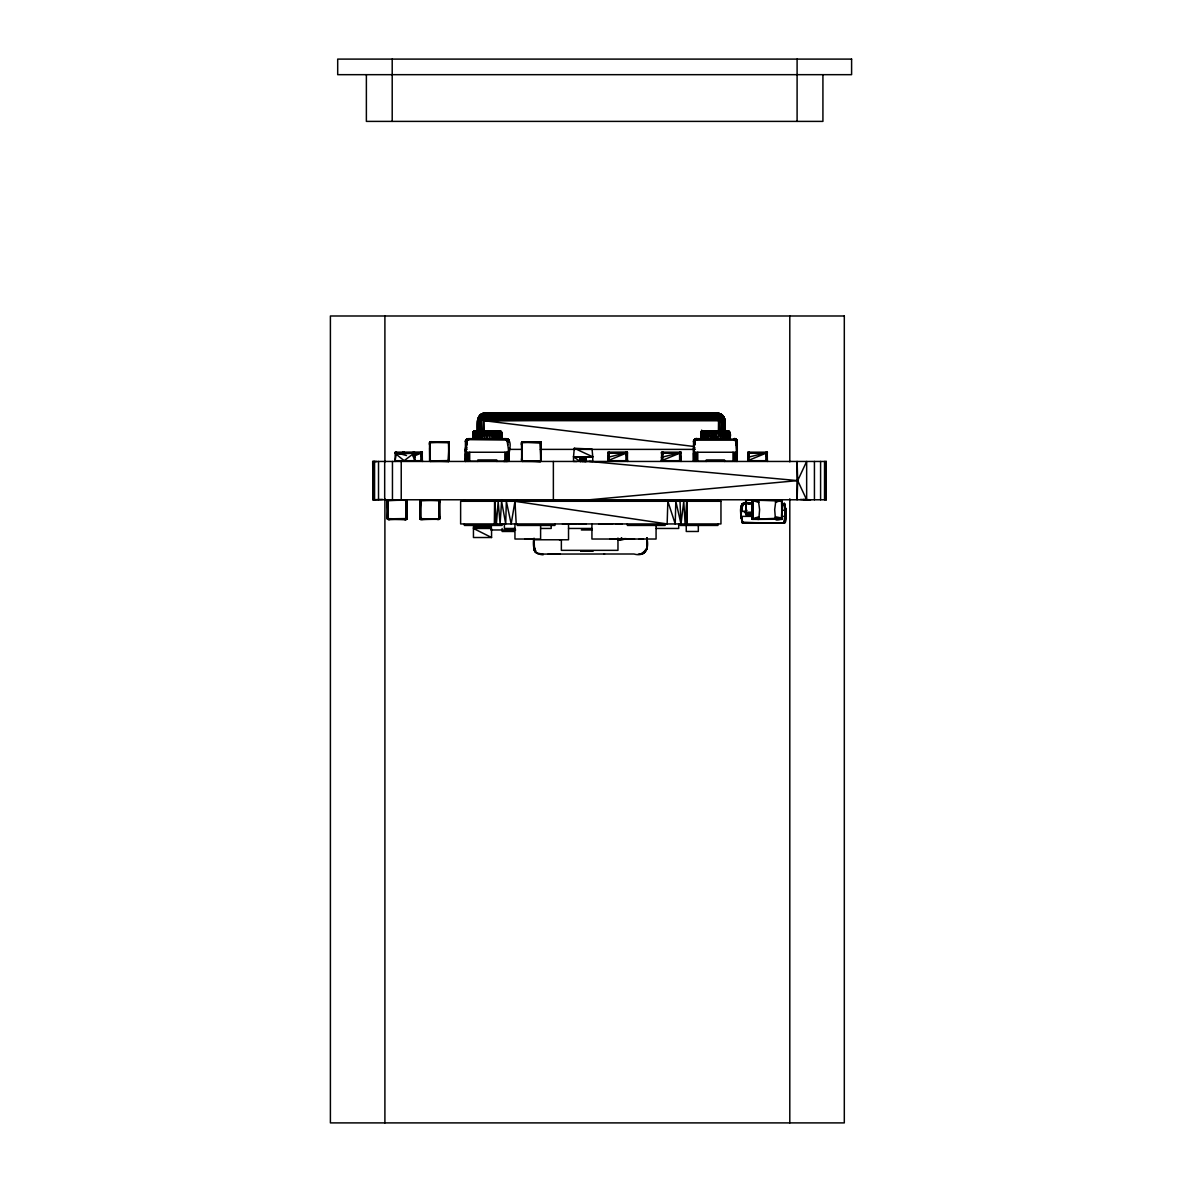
<?xml version="1.0" encoding="UTF-8"?>
<svg xmlns="http://www.w3.org/2000/svg" width="1182" height="1182" viewBox="0 0 1182 1182"><rect width="100%" height="100%" fill="white"/><g stroke="black" fill="none" stroke-linecap="round" stroke-linejoin="round"><path stroke-width="1.5" d="M387.415 518.632C391.981 520.819 386.263 518.277 388.021 519.386L406.726 519.253L406.401 499.794L407.022 518.632L406.431 519.386L387.637 519.179L387.726 499.927L406.416 499.794L407.036 502.424L406.283 499.779L388.006 499.794L387.415 502.424L388.272 500.104M406.726 500.843L406.726 518.351C402.84 520.789 407.066 519.962 407.036 516.77L406.416 519.386L387.489 518.972L406.726 519.253L406.992 500.414L406.785 519.179L388.051 519.297C386.869 515.116 386.854 519.459 390.045 519.4L387.844 519.179L387.711 499.927L406.992 500.355L407.036 502.424L406.741 499.942L387.652 500.001L388.169 519.4M406.726 518.351L406.416 519.386L406.741 499.942L405.973 500.089L406.8 500.149L405.973 500.089M420.304 516.77L420.378 519.297L439.335 519.238L420.157 519.12L420.748 499.779M420.585 499.883L420.216 519.179L439.29 519.179L438.995 499.809L439.615 500.577L420.142 500.089L420.452 519.297L420.6 499.809L439.305 499.927L439.571 518.795C436.04 519.977 439.231 519.962 439.615 516.77L439.32 519.253L420.112 519.031L420.423 500.001L439.379 500.001L438.862 519.4M430.337 461.453L429.879 441.979L448.658 441.846L449.204 444.462L448.983 442.053L449.204 444.462L448.569 442.216L446.56 442.127L448.909 441.994L449.204 444.462M420.629 500.149L439.571 500.326L420.142 500.089L419.994 518.617L422.624 519.105L420.6 519.386L419.994 500.577L439.29 500.001L439.379 519.179L438.995 499.809L439.615 500.577M430.337 441.832L429.583 444.462L430.174 441.846L448.805 441.935L449.19 460.847L448.584 461.438L448.82 441.935L448.894 461.305L430.218 461.438L429.583 458.808M429.583 444.462C428.253 440.709 434.666 441.507 429.598 442.437L429.687 461.069L448.628 461.423L448.968 442.053L448.451 461.453M508.083 451.568L507.876 455.321M522.341 461.453L521.883 441.979L540.662 441.846L541.193 444.462L540.44 441.832L521.587 442.437L522.178 441.846L521.572 444.462L522.341 441.832M521.572 458.808L522.178 461.29L522.178 441.846L540.75 441.935L521.823 442.053L524.217 441.832L521.69 442.201L521.809 460.817L540.898 461.305L540.44 441.832L541.193 444.462C540.942 441.329 537.337 441.049 541.193 442.6L540.898 461.305L522.193 461.379L521.572 458.808L521.794 461.231L540.632 461.423L540.44 441.832M540.898 460.389L540.765 461.231L540.824 442.437L538.564 441.832L540.602 441.846L540.809 461.349L540.868 442.053L521.956 441.935L521.572 444.462L521.735 442.112L541.193 442.482L540.898 461.305L540.809 441.935L540.898 461.305L541.193 458.808L540.824 461.349L521.971 461.172L521.971 441.935L521.868 461.29L521.883 442.127L541.09 442.201L540.972 461.231L541.193 458.808M540.868 442.053L540.765 461.231L540.987 442.053L521.764 442.201L541.164 442.437L540.972 460.847L521.617 460.817L540.425 460.847M644.087 553.132L646.746 548.995L646.776 537.928C649.627 548.611 645.003 557.239 633.921 554.003L604.061 554.003M735.248 438.832L734.362 440.177L734.303 438.655C735.928 437.251 735.795 443.974 736.534 452.248L694.248 452.248L694.203 461.305C695.223 454.996 692.253 442.792 696.523 438.655L735.943 439.172L737.273 441.684L737.213 461.305L733.756 461.305L733.756 453.755L737.273 453.755L737.273 447.801M781.479 519.4C784.301 518.012 775.156 521.676 775.85 518.351L752.579 519.297L758.829 519.4L759.598 509.59L758.327 499.794L752.801 499.779L752.092 500.385L758.445 500.089L752.136 500.208L752.461 519.312L758.829 519.105L752.092 518.854L752.018 499.779L752.121 514.791L746.108 514.746L746.211 499.779L752.136 499.912L752.151 519.016L759.598 519.105M752.092 499.912C744.276 500.813 744.069 500.4 751.988 499.897C755.032 505.571 742.71 504.847 746.241 499.897C743.552 504.877 755.328 505.305 752.018 499.779M775.85 518.351C780.342 520.523 787.906 518.115 775.953 519.001L752.166 519.031L752.269 500.208L781.479 499.779L776.086 499.942L781.908 500.001L782.129 504.093L781.819 499.883L776.086 499.942L781.996 500.001L775.466 502.424L775.968 499.794L774.683 509.59L775.466 519.4L782.203 518.839L775.466 519.4L781.538 519.297L781.996 500.001L781.627 519.386L781.996 500.001L752.284 500.001M774.771 519.105L781.996 519.031L781.642 500.001L782.129 518.795L781.996 500.001L781.908 519.179L758.312 519.386L752.092 518.854L752.373 500.001L752.373 519.179L758.445 518.351M466.314 454.553L465.383 461.453L465.457 441.255L466.092 439.793L468.441 440.162L468.441 438.655L506.177 438.655C514.628 441.211 506.561 455.321 509.132 461.305L505.674 461.305L505.674 453.755L509.191 453.755L509.191 447.801M481.281 431.652L481.739 416.921L485.004 413.153L717.415 413.153C729.959 414.793 722.527 430.455 726.369 438.655L725.807 431.12L703.807 431.415L702.433 432.331L701.916 438.655L701.281 431.873L728.555 431.135L729.678 432.317L729.722 438.655C733.771 427.101 719.838 431.12 713.618 431.873L707.087 431.135M494.741 523.936L494.8 501.286L496.425 523.936L498.169 501.286L500.104 523.936L501.582 501.286L505.704 523.936L506.354 501.286L511.171 523.936L514.968 501.286L667.15 523.936L667.845 501.286L675.232 523.936L675.808 501.286L680.995 523.936L683.772 501.286L685.102 523.936L686.712 501.286L686.934 523.936L687.052 501.286L687.052 523.936M533.909 548.625C535.357 525.458 530.452 549.453 536.539 553.058C552.289 555.363 536.052 556.101 534.205 550.132M406.401 499.794L406.445 519.179L387.519 519.031L388.021 499.809L387.563 519.105L406.785 519.179L406.372 500.001M406.431 499.942L406.8 519.031L387.637 519.179L406.416 519.386L388.021 519.386L387.652 500.149L406.874 500.089L387.445 500.326L387.637 518.795L406.431 519.312L406.741 499.942L406.918 519.031L406.431 499.942L387.415 500.577L387.519 519.031L406.8 519.031L404.392 519.4M448.658 441.846L429.687 442.201L429.687 461.069L448.51 461.349L449.204 458.808L448.805 461.349L448.909 442.053L448.894 461.305L448.599 441.846L429.687 442.201L448.909 441.979L448.746 461.349L449.19 460.655L430.13 460.817L430.189 441.846L449.086 442.201L448.451 441.832M478.533 431.652C478.71 425.609 475.282 413.316 485.004 413.153L721.153 414.173L724.566 418.635L724.876 431.489L727.58 431.135L729.678 432.317L729.516 438.655C735.145 427.071 710.456 428.076 717.888 438.655L718.937 432.331L717.962 431.135L708.801 431.415L708.225 438.655C702.566 428.741 714.401 428.593 710.485 438.655L711.933 431.415L713.027 431.135L718.937 432.331L729.678 432.331L729.516 438.655L729.501 431.873L728.555 431.135M479.729 431.652L479.715 415.399L485.004 413.153C475.829 414.025 476.878 424.855 477.513 431.415L477.794 418.827L479.715 415.399L721.109 414.143L723.886 416.98L724.832 420.762L724.817 431.415L720.34 431.135L722.557 438.655L723.783 432.331L722.527 431.135M507.048 438.803C506.28 442.822 507.373 435.803 506.177 440.162C504.241 438.359 510.654 438.507 507.654 441.388L507.684 444.949M717.149 431.415L720.68 432.331L720.296 438.655L718.937 432.331L717.149 432.346L715.391 438.655L715.509 431.135L727.58 431.135L727.817 438.655L726.428 432.346C722.379 428.165 727.92 416.877 718.626 414.173L717.415 413.153L484.398 413.405M746.211 514.096L752.121 514.791L746.093 514.214L746.241 499.897L746.093 513.461L752.136 513.52L752.136 512.131L752.003 514.864L746.093 514.658L746.211 499.779L746.093 511.954L746.226 501.567M387.859 519.297L387.859 499.883L406.8 500.149L406.682 519.031L388.006 519.386L387.415 516.77M436.985 519.4L439.083 519.386L439.305 499.927L439.29 519.179L420.615 519.386L419.994 516.77L420.6 519.386L439.32 519.253L439.379 500.001L439.615 502.424L439.098 500.311L420.615 500.533M429.657 447.904L429.775 461.098L429.879 442.127L448.805 441.935L448.569 461.349M646.909 538.046L646.746 548.581L643.629 552.304L646.835 548.655L646.923 537.899M695.356 438.906L696.316 440.162L696.508 438.655L696.449 440.177C698.001 438.788 691.839 438.448 695.031 441.462L695.016 444.949L693.657 440.768L695.888 438.729L696.523 440.162L695.548 438.832L694.484 439.453L693.775 440.428L695.046 441.388L695.356 438.906L696.42 438.655L696.523 440.162L694.942 439.113C696.538 442.895 695.814 435.05 696.479 440.177L694.366 439.586L693.553 441.137L693.568 461.305L697.025 461.305L697.025 453.755L693.509 453.755L693.509 447.801L695.016 447.801M387.74 500.001L387.74 519.179L406.505 518.883M387.844 519.179L406.638 518.795L406.8 500.385M439.216 519.297L439.379 500.149L438.98 519.297L420.423 519.179L420.171 500.06L420.304 502.424M420.644 519.179L439.261 519.031L439.261 500.149L439.128 509.516M448.894 460.389L448.968 442.201L429.82 442.053L448.761 442.053L448.894 461.305L449.204 458.808M466.934 444.949C466.21 440.147 469.077 436.335 468.441 440.162C468.515 435.922 462.886 442.807 466.949 441.433C463.787 440.339 469.461 437.266 465.782 440.251M494.445 431.135L495.701 432.331L494.475 438.655L492.244 431.135L499.498 431.135L500.784 438.655C502.764 437.37 499.617 428.623 501.582 432.317L501.419 438.655L501.596 432.331L500.075 431.135L501.419 438.655L501.582 432.317L500.459 431.135L474.145 431.135L473.022 432.317L472.963 438.655L473.199 431.873L476.893 431.12L501.596 432.331L501.641 438.655M521.853 455.321L521.868 461.29M540.824 460.847L540.617 442.053L521.912 442.053L522.134 460.817M752.343 511.437L752.284 519.179L781.612 518.854L775.894 518.543M781.893 513.269L781.878 500.149L782.011 518.795L776.013 518.972L781.597 519.297M388.051 519.297L388.184 500.385M473.435 435.493L473.184 438.655L473.243 432.331L474.145 431.135M509.191 453.755L509.132 461.305C509.752 458.025 506.664 433.247 506.265 440.177L506.192 438.655M701.916 438.655C702.832 427.101 701.029 430.455 701.059 438.655C702.256 422.757 701.295 432.775 701.281 438.655L701.517 435.493M752.062 500.385L758.327 499.794L752.668 499.794L752.742 519.297M781.982 504.093L781.849 500.414M420.112 500.385L419.994 502.424L419.994 500.429M501.035 431.415L473.583 431.415L474.529 431.135L473.022 432.317L473.184 438.655C469.564 424.22 488.196 433.572 495.701 432.331L496.529 438.655L496.75 431.415L500.828 431.415L501.419 431.873L473.199 431.873L474.529 431.135L473.834 438.655L475.105 431.135L490.855 432.331L492.214 438.655L492.584 432.331M494.8 501.286L494.549 523.936L494.549 501.286M701.34 432.331L701.281 438.655L701.103 432.317L702.507 431.135L701.103 432.331L717.149 432.346L715.273 431.135L709.894 431.135M746.226 514.333L746.211 499.779M382.451 499.395L373.128 499.779L372.685 461.453L826.174 461.453L826.174 499.779L372.906 499.779L372.906 461.453M540.765 446.087L540.898 442.881M646.761 546.823L646.761 540.351M760.72 523.005L762.508 523.005L761.725 523.153M734.776 438.699L734.332 440.177L734.258 438.655L734.79 439.719L735.056 438.773L734.362 440.177L734.362 438.655L735.721 439.039L734.391 439.409C733.815 438.95 735.352 439.231 737.228 441.152C732.131 440.945 739.444 438.241 735.751 441.433L735.765 444.949M746.226 501.907L746.093 503.074L752.018 503.177L746.226 503.177L746.226 499.956M713.027 431.135L712.909 438.655L711.815 432.331L710.367 431.415M473.805 431.415L475.725 431.135L474.883 438.655L474.351 432.331C474.026 430.115 480.217 431.164 482.108 431.873L485.625 431.415L484.812 438.655L483.852 431.415L489.053 432.346L489.791 438.655L490.766 431.415L487.309 431.873L487.309 438.655L489.067 431.415L494.179 432.331L494.475 438.655M483.423 431.415L483.837 414.128L483.172 413.405L479.789 415.325L483.128 413.405L719.291 413.405L722.63 415.325L724.832 420.762L724.507 431.489M500.518 435.493L500.784 438.655L500.917 432.331L499.498 431.135M758.179 519.253L752.062 518.647L752.683 519.297L752.284 500.385L758.829 502.424L758.238 499.912L752.52 499.942M500.784 438.655L501.198 431.873L500.178 431.135M781.804 519.179C763.188 518.263 795.9 520.671 775.466 516.77L775.968 519.386L781.804 519.179L781.612 500.577L752.698 500.06M752.254 523.005L753.717 523.153M758.563 523.005L757.307 523.153L758.667 523.005M770.117 523.153L771.092 523.005L768.27 523.005M429.908 442.689L432.213 441.832M429.879 442.881L430.012 442.053L448.85 442.201L448.805 461.349M507.196 440.398L507.846 439.172L507.595 440.073L508.6 439.896L507.492 440.96L508.836 440.295L507.403 440.812L507.846 439.172L507.226 440.591L508.526 439.793L508.984 440.605L507.654 441.462C511.51 441.447 505.985 437.237 507.403 440.812C509.634 444.092 509.457 438.005 507.211 440.059L466.24 439.615L467.053 441.108C462.679 440.561 468.944 440.295 467.274 438.906C469.609 441.462 465.545 436.764 467.215 440.797C464.541 438.389 468.633 441.595 468.161 438.67L468.338 440.162M521.912 442.689L522.193 441.846L540.662 441.846M422.358 453.149L395.083 453.149L396.591 452.396L395.083 460.699L422.358 460.699L421.398 454.095L422.358 453.149L420.851 452.396L420.851 460.699L422.358 461.453L422.21 452.248M625.943 460.699L625.943 452.396L627.45 453.149L607.829 453.149L609.336 452.396L607.829 457.36L627.45 452.396L627.45 461.453M661.654 452.248L661.492 460.699L681.113 460.699L680.152 454.095L681.113 453.149L679.606 452.396L679.606 460.699L681.113 461.453L680.965 452.248M765.862 452.396L766.409 454.095L767.369 453.149L765.862 452.396L765.862 460.699L767.369 461.453L767.221 452.248M506.517 439.438L506.812 438.729L506.812 439.674M746.211 514.776L752.018 514.318M499.72 438.655C500.887 429.258 495.406 428.638 499.72 438.655L500.252 432.331L496.972 431.135M429.613 460.817L449.042 461.143L448.865 442.053L429.908 442.053L429.775 461.098M696.287 440.162L695.888 438.729L696.257 439.453M586.169 456.813L585.711 461.438L585.947 456.813L592.743 456.799L592.743 461.453L582.386 461.438L581.263 456.828L580.126 461.453L573.536 456.799L574.289 448.273L592.064 449.086L592.743 456.754L585.12 456.828L584.484 461.453L583.391 456.828L582.386 461.438M718.405 431.489L718.626 414.173L481.31 414.143M413.39 457.109L413.183 452.396L414.705 453.149L396.044 454.095L404.141 460.699L413.597 453.533L414.705 460.699L414.542 452.248M772.082 523.005L773.855 523.005L772.082 523.153M413.39 456.74L413.597 453.533M746.492 503.975C738.233 499.203 740.36 517.967 742.769 523.079L784.05 523.138C789.221 522.725 782.484 497.962 784.715 504.138M623.047 539.022L634.557 539.066L630.346 539.022M725.187 432.331L724.61 438.655L723.783 432.331L717.962 431.135M465.383 461.453L466.225 452.824M598.846 523.936L612.719 523.936M506.221 440.162L506.443 438.67M501.582 432.317L500.813 431.415M724.832 431.415L728.334 432.331L728.866 438.655L728.895 431.415L725.807 431.12L722.054 431.415L722.557 438.655M506.546 440.162L506.871 438.744M387.652 519.031L387.844 500.001M661.492 460.699L663.013 452.396L661.492 453.149L662.6 453.533L661.492 460.699L679.857 453.149L681.113 460.699M767.369 460.699L766.113 453.149L747.748 460.699L749.255 452.396L747.748 453.149L748.856 453.533L747.748 460.699L767.369 460.699L766.645 455.75M734.569 439.438L734.687 438.699M734.968 440.162L735.721 439.039M449.19 460.67L429.952 460.817L429.687 442.201L448.82 442.437L449.086 460.847M752.609 500.414L752.476 519.031L758.342 519.001L752.639 519.179L752.683 500.193L775.894 500.651M784.656 522.725L786.089 516.371L783.976 523.153L785.35 516.371L783.976 503.547L786.089 510.328L784.035 503.562L785.542 510.314L784.035 523.138L784.715 522.562M388.095 519.001L388.065 500.001M484.738 431.135L482.212 431.415L483.719 432.331L482.404 438.655L482.359 431.135L474.233 431.415L487.294 432.317M703.807 431.135L701.945 431.873L703.807 431.135L702.98 438.655L701.886 431.415L702.625 431.135M476.316 438.655L476.272 432.331L477.646 431.135L475.371 431.873L478.887 432.331L478.089 438.655L477.484 432.346L474.514 431.873L476.316 438.655C474.721 429.317 484.28 428.386 480.143 438.655L478.887 432.331L480.158 431.135M703.201 431.135L706.969 432.331L706.171 438.655L705.565 432.346L702.33 431.415L704.413 438.655L705.713 431.873L708.254 431.135M713.706 431.415L715.376 432.317M497.888 431.135L485.536 431.873L489.673 431.135M746.448 503.621L742.399 503.827L740.818 510.328L742.769 503.562L746.448 503.606C735.869 500.68 743.168 522.119 742.34 522.872M741.365 516.386L742.872 523.138L740.818 516.371L742.872 503.562L741.188 510.299L741.188 516.401L742.769 523.138L784.242 523.079L785.867 516.401L785.867 510.299L784.257 503.621L785.986 510.299L781.701 510.328M773.855 523.005L772.142 523.005M784.035 523.138L786.06 516.386L784.139 523.138L742.193 522.562M448.894 461.305L429.908 461.024L429.967 442.437L448.805 441.935L429.952 442.437L430.13 460.817L448.436 460.847M522.208 441.935L541.016 442.201L521.809 442.437L521.956 460.817L540.632 461.423L521.912 461.024L521.971 442.437L524.217 441.832M506.443 439.453L506.369 439.216M646.938 547.665L646.318 549.674M746.226 503.015L752.136 503.148L746.211 503.296L746.226 502.261M742.355 503.827L746.492 503.827L742.399 503.827L740.922 510.299L742.399 503.827L746.492 503.547M694.395 439.541L695.356 440.738L694.366 439.586L693.612 440.901L695.046 441.388L693.509 441.684L695.046 441.388L693.553 441.137L695.119 441.122L694.233 439.734L695.71 439.674M747.024 510.328C734.111 516.194 748.191 492.451 740.922 510.299M773.988 523.153L772.437 523.153M752.284 519.179L758.312 518.795L758.829 516.77L752.24 519.031L758.386 518.543M741.04 516.401L742.857 523.138L742.222 522.607L784.139 523.138L785.867 516.401M502.143 414.291L483.807 414.173L484.147 413.405L661.004 414.202L668.096 413.153L721.109 414.143M572.324 523.936L562.469 524.084M612.173 539.022L616.62 539.066L610.562 539.022L617.063 539.022L609.646 539.066L617.019 539.066M480.38 431.652L479.774 419.241L481.266 414.173L718.272 413.405L720.459 414.158L724.566 418.635L477.794 418.827M785.72 510.299L784.05 503.621L784.685 504.093M608.538 523.936L604.859 523.936M752.698 519.031L758.342 518.721L752.683 518.617L752.491 500.134M775.953 500.459L781.849 500.385L781.996 518.795M784.346 503.827L785.867 510.299L784.434 503.709M695.046 441.388C692.371 442.408 694.159 438.182 695.356 440.738L694.839 439.172L694.868 440.132M422.624 519.4L420.009 518.795L420.378 500.385M661.492 457.833L663.013 452.396L662.6 453.533M747.748 457.833L749.255 452.396L748.856 453.533M734.79 439.719L734.303 438.655L734.303 440.162M465.457 441.255L466.949 441.403L465.634 440.605L466.949 441.403L465.427 441.684M482.404 438.655L480.424 432.331L477.631 431.873L483.926 431.415M387.637 500.385L387.785 518.795L387.519 500.149L406.815 500.001M663.013 452.396L661.492 457.36L681.113 452.396L680.152 454.095L679.606 452.396M749.255 452.396L747.748 457.36L767.369 452.396L766.409 454.095M704.413 438.655L704.812 431.135M396.591 452.396L396.339 453.149L403.239 453.297M615.261 539.022L616.221 539.022M601.254 523.936L604.667 523.936M574.674 523.936L565.114 523.936M507.181 440.162L507.152 438.832M735.041 439.719L735.839 439.113L735.263 440.162L695.518 440.162L694.839 439.172L695.474 440.591M608.937 453.533L609.336 452.396L607.829 460.699L627.45 460.699L626.962 457.39M403.845 453.533L404.259 452.396L402.752 453.149L402.899 452.248M736.933 440.295L735.692 440.103C735.189 437.074 739.105 442.496 735.751 441.403L737.243 441.255M737.066 440.605L735.647 441.108L736.755 439.985L736.238 439.409L735.411 440.709L736.755 439.985L735.263 440.162L735.943 439.172L735.485 440.797L736.859 440.147L735.647 441.108L737.125 440.723L735.751 441.403M752.461 523.153L753.289 523.005M430.218 441.935L448.968 442.201M742.665 503.827L741.188 510.299L742.651 503.621M646.495 549.955L643.451 553.501L638.324 554.107M764.311 523.035L742.518 522.872L764.784 523.153M506.975 439.674L507.344 438.906M693.538 453.755L693.568 461.305L693.509 453.755L694.248 452.248L695.016 453.755L695.016 452.248L694.203 453.755M395.231 452.248L395.083 461.453M476.893 431.12L476.42 431.873L477.646 431.135M627.45 460.699L626.194 453.149L607.829 460.699L607.976 452.248M747.748 460.699L747.896 452.248M429.805 442.437L448.584 442.57L448.953 461.231L430.204 461.024M404.259 452.396L403.845 453.149L402.752 452.396M507.92 439.231L507.817 440.132M420.585 519.179L439.512 518.795L439.305 499.927M707.087 431.873L705.713 431.873L708.727 431.415L710.101 432.331M406.519 455.558L395.083 452.396L422.358 452.396L421.398 454.095L420.851 452.396M439.379 500.385L439.231 518.795L420.615 519.386L439.497 519.031L420.038 518.854L420.098 500.414M521.587 442.615L522.208 461.024M525.31 539.022L532.388 539.022L525.163 539.066L527.157 539.022M406.992 518.854L406.401 500.208L406.638 518.795M439.305 500.843L439.305 518.351M521.883 461.143L521.883 460.389M439.468 519.105L420.615 518.662M387.992 519.179L387.43 500.385L406.401 500.208M742.931 522.562L784.39 522.991M642.195 552.821L644.707 551.698L646.746 548.995M615.394 523.936L622.19 524.084M579.165 524.084L585.962 524.084M735.307 440.591L736.238 439.409M465.944 439.985L467.599 440.162M644.707 551.698L645.461 550.915M525.369 539.066L532.284 539.022L525.606 539.022M701.872 431.415L701.768 432.331M742.636 522.872L741.188 516.401L742.769 522.872M723.886 416.98L483.615 418.635L480.778 415.34L477.853 418.635L477.617 431.415L477.602 420.762L479.345 416.921L483.172 413.405M495.613 431.135L494.179 432.331M735.692 440.103L735.692 439.024M481.547 524.941L479.656 526.95L482.448 524.941M614.98 539.022L615.778 539.066L612.069 539.066M439.098 500.311L420.644 500.001M615.719 539.066L612.985 539.022L614.197 539.022M507.403 440.812C508.496 438.138 510.373 442.437 507.654 441.388L508.762 440.147L509.073 440.901M781.612 519.031L775.953 518.765L781.701 519.297M735.485 440.797L736.696 439.896M626.593 539.022L625.839 539.022L628.041 539.022M508.467 439.734L507.344 440.738L508.6 439.896M735.573 440.325L736.416 439.586M752.092 518.854L758.312 518.795M621.747 538.238L617.964 540.115L621.688 538.312C608.198 541.932 639.58 537.308 619.25 539.022M484.901 524.941L486.999 526.95L489.54 524.941M694.484 439.453L695.799 440.162L695.238 438.95L696.006 440.162M614.758 539.022L613 539.066L614.034 539.066M466.402 439.453L467.451 439.763M480.734 415.34L478.621 416.847L722.63 415.325L718.021 413.405M720.089 415.37L721.168 419.241L718.996 420.762L483.645 420.629L481.325 419.241L480.38 416.921M406.416 518.662L387.785 518.795L406.416 518.662L406.416 500.533M521.912 461.024L521.617 442.378L540.809 442.437M414.705 452.396L413.597 453.149L413.183 452.396L414.705 457.833M491.564 537.514L473.45 528.457L491.564 528.457L491.564 537.514L473.45 537.514L473.45 526.95L476.449 524.941M617.698 524.084L619.649 524.084M619.102 539.908L621.791 538.238M420.245 519.179L439.379 519.031M752.018 503.015L746.241 502.808M387.563 519.105L387.711 500.843M613.709 539.066L611.567 539.066L614.389 539.022M466.757 439.172L467.451 440.059L467.008 439.024L466.166 452.248L508.452 452.248L507.684 453.755L508.452 452.248L508.496 453.755M718.774 431.415L724.773 431.415M644.264 553.013L639.713 554.107M625.78 539.022L619.929 539.022M622.013 539.066C632.326 539.022 615.866 539.095 622.353 539.022M723.916 431.652L724.625 418.827M532.284 539.066L525.163 539.066M579.047 523.936L583.42 524.084M662.467 414.188L658.211 414.128L657.931 413.316L675.631 414.276M414.424 455.897L421.102 453.149L422.358 460.699M735.603 441.004L737.007 440.428M627.952 539.022L627.021 539.022L628.706 539.022M507.492 440.96L508.925 440.428M618.142 540.1L625.987 539.066L618.555 539.022M530.984 539.022L527.482 539.022M625.987 539.066L623.357 539.022M666.013 414.188L668.554 413.405L670.283 414.143M705.728 431.135L703.763 431.415L704.354 432.331M624.628 539.022L623.697 539.066M492.805 431.135L488.993 431.415M419.093 453.297L422.358 452.396L395.083 452.543L398.644 453.297M624.185 453.297L627.302 452.248M677.847 453.297L681.113 452.396L661.492 452.396L662.6 453.149L663.013 460.699M764.104 453.297L767.369 452.396L747.748 452.396L748.856 453.149L749.255 460.699M482.212 431.415L480.498 431.873L482.02 432.331M776.086 519.105L781.849 518.795M483.793 431.873L485.536 431.415M413.449 454.656L422.358 452.396M641.752 539.022L643.392 539.022L639.211 539.022M633.301 539.066L630.494 539.066L632.961 539.022M604.209 523.936L602.776 523.936M619.013 523.936L617.359 523.936M467.747 438.744L468.19 440.162M527.866 539.022L531.974 539.022M528.62 539.022L527.275 539.022L532.136 539.066L528.709 539.022M566.518 523.936L565.026 524.084M630.819 539.022L631.513 539.022C627.819 539.036 637.704 539.11 632.326 539.022M620.639 539.022L618.614 539.022M531.22 539.022L528.295 539.066L530.437 539.022M575.25 524.084L576.786 524.084M634.291 539.022L631.336 539.022M529.24 539.066L530.851 539.066L529.787 539.022M589.478 499.779L797.687 480.616L806.656 461.453L806.656 499.779L797.687 480.616L797.096 461.453L797.096 499.779L797.687 480.616L589.478 461.453M729.678 432.317L725.054 431.135M616.177 539.066L615.586 539.022M742.591 522.695L784.553 522.872M775.968 500.385L781.597 500.163M615.32 539.066L616.457 539.022M592.138 551.137C583.125 551.137 597.265 551.137 590.128 551.137L591.694 551.137M775.968 518.795L781.597 518.632M429.82 442.201L430.189 441.846M540.617 442.053L521.75 442.112L540.588 442.57M406.844 519.031L388.036 518.662M581.928 551.137L582.874 551.137M414.202 453.297L421.102 453.149M619.294 453.297L626.194 453.149M672.957 453.297L679.857 453.149M759.213 453.297L766.113 453.149M604.563 554.003L540.366 554.077M586.169 461.453L585.947 456.813L585.12 456.828L585.711 461.438M752.831 500.429L758.179 500.089M590.734 551.137L592.507 551.137L581.145 551.137L582.194 551.137M585.991 551.137L587.661 551.137M592.67 551.137L585.43 551.137L590.512 551.137M584.203 551.137L580.983 551.137L583.952 551.137M500.252 432.331C503.665 431.962 496.75 431.09 499.735 431.415L500.754 431.873M484.162 431.415L483.645 420.629L718.819 418.827M589.463 551.137L592.507 551.122L581.145 551.122M576.979 461.438L573.536 461.453L573.536 456.799L592.743 456.813L574.289 448.273M752.018 512.161C743.98 512.353 739.755 512.116 752.018 513.224C747.26 513.269 741.144 513.653 752.018 514.096M483.985 415.325L718.449 415.399L722.704 419.241L723.221 431.652M701.665 431.415L729.117 431.415L728.866 438.655C729.457 426.746 728.821 434.37 728.895 431.415M701.281 431.873L729.501 431.873M466.934 447.801L465.427 447.801L465.486 461.305L468.944 461.305L468.944 453.755L465.427 453.755L465.486 461.305M466.225 457.995L465.383 449.382L467.008 449.382M508.984 449.382L522.281 449.382M540.337 449.382L575.516 449.382M579.077 449.382L695.282 449.382M607.829 452.396L627.45 452.396L607.829 452.543L608.937 453.149L609.336 460.699M661.492 452.543L681.113 452.543M747.748 452.543L767.369 452.543M661.492 453.149L681.113 453.149M747.748 453.149L767.369 453.149M504.921 459.783L506.768 459.783M477.868 461.305L469.697 461.305L469.697 452.248M496.736 461.305L504.921 461.305L504.921 452.248M706.585 461.305L697.779 461.305L697.779 452.248M724.197 461.305L733.003 461.305L733.003 452.248M741.557 516.371L752.506 516.371M781.701 516.371L785.72 516.401M473.45 526.95L491.564 526.95M514.953 528.457L504.389 528.457L504.389 523.936M540.602 528.457L551.181 528.457L551.181 525.443M568.527 528.457L591.931 528.457M656.069 528.457L678.704 528.457L678.704 523.936M515.662 529.964L490.811 529.964L490.811 525.443M581.352 529.964L592.019 529.964M533.821 539.775L568.527 539.775L568.527 523.936M580.436 461.438L579.993 456.828L573.536 456.799L578.589 456.813M775.968 499.794L781.627 499.809M573.536 456.799L577.614 456.813M503.724 461.438L507.388 461.453M589.035 551.137L585.622 551.137L586.582 551.137M473.184 438.655L473.022 432.317L476.272 432.331M548.226 553.974L560.283 554.048M618.821 539.022L621.274 539.066L620.314 539.022M640.083 539.022L642.062 539.066L640.895 539.022M623.889 539.022L626.815 539.066M376.925 461.601L373.128 461.453L373.143 499.779M803.272 499.439L810.66 499.779M800.51 499.439L807.867 499.779M473.022 432.317L473.834 438.655M657.931 413.316L661.004 414.202L658.285 413.153M483.645 420.629L693.671 446.456M642.269 539.022L643.038 539.066M722.276 432.331L720.488 431.415M728.156 431.135L729.117 431.415M498.893 431.135L500.089 431.873M693.775 440.428L695.193 440.96M718.626 414.173L723.812 416.847L719.262 413.405M660.782 414.173L658.891 413.405L660.029 414.158M537.913 553.752L534.899 551.477M728.836 431.873L725.807 431.12L727.462 432.331L727.817 438.655M541.09 460.847L540.972 442.437M507.625 439.039L507.595 440.073L507.758 439.113M439.231 518.795L420.216 518.795M535.653 551.034L535.313 550.605M694.1 439.896L695.356 440.738M466.136 439.734L467.274 440.709M467.126 440.325L466.314 439.541L467.644 438.773L467.747 439.689M721.833 431.652L721.168 419.241L718.686 416.98L483.763 416.847L482.02 414.158M534.087 546.764L535.594 551.004L534.131 548.389L534.057 538.327M485.521 524.941L486.999 526.95M726.28 431.873L723.694 431.873M466.831 439.128L467.806 440.162M498.198 431.873L495.421 431.415L497.105 432.331L498.287 438.655L498.346 432.346L492.406 431.415M535.003 551.625L533.998 549.394M534.072 545.685L534.811 549.881M534.057 539.199L534.5 549.231M625.943 452.396L626.49 454.095M708.506 432.331L710.485 438.655M413.183 452.396L414.705 457.36M695.991 439.674L695.829 438.744M721.641 415.34L722.704 419.241L722.734 431.652M713.603 432.331L715.391 438.655M485.521 432.331L487.309 438.655M721.7 415.34L722.039 416.921M414.261 457.67L414.705 460.699M465.383 449.382L466.314 456.282M719.823 431.489L718.996 420.762L719.129 431.489M468.161 438.67L467.954 439.468M696.346 438.67L696.39 439.409M481.325 419.241L482.034 431.652M514.968 501.286L516.209 523.936M680.005 501.286L680.995 523.936M734.362 438.655L734.391 439.409M696.154 438.685L696.183 439.438M479.035 431.652L479.345 416.921L477.602 420.762L477.927 431.489M506.31 439.409L506.324 440.177M723.886 419.241L724.226 431.652M579.993 456.828L580.126 461.453L580.17 456.813M534.057 538.475L534.131 548.389M507.979 451.642L507.994 455.321M721.168 419.241L721.183 431.652M521.69 442.437L521.617 460.817M826.174 461.453L826.174 499.779M825.967 461.453L825.967 499.779M824.548 461.453L824.548 499.779M822.923 74.673L822.923 121.391L366.376 121.391L366.376 74.673M820.589 461.453L820.589 499.779M814.428 461.453L814.428 499.779M797.096 59.1L797.096 121.391M789.798 315.993L789.798 461.867M789.798 498.804L789.798 1122.9M737.036 449.382L737.036 461.453M735.765 452.248L735.765 453.755M735.263 453.755L735.263 461.305M724.492 461.453L724.492 459.946L706.289 459.946L706.289 461.453M717.947 499.779L717.947 501.286M717.947 523.936L717.947 525.443L680.211 525.443L680.211 523.936M698.326 525.443L698.326 531.472L686.254 531.472L686.254 525.443M695.518 453.755L695.518 461.305M680.211 499.779L680.211 501.286M665.126 499.779L665.126 501.286M665.126 523.936L665.126 525.443L627.391 525.443L627.391 523.936M656.069 525.443L656.069 539.022L591.931 539.022L591.931 523.936M627.391 499.779L627.391 501.286M617.964 538.017L617.964 550.339L561.361 550.339L561.361 539.775M585.947 456.813L585.947 461.453M585.711 456.813L585.711 461.453M585.371 456.813L585.371 461.453M584.957 456.813L584.957 461.453M584.484 456.813L584.484 461.453M583.967 456.813L583.967 461.453M583.42 456.813L583.42 461.453M582.859 456.813L582.859 461.453M582.312 456.813L582.312 461.453M581.795 456.813L581.795 461.453M581.322 456.813L581.322 461.453M580.909 456.813L580.909 461.453M580.584 456.813L580.584 461.453M580.332 456.813L580.332 461.453M554.949 499.779L554.949 501.286M554.949 523.936L554.949 525.443L517.214 525.443L517.214 523.936M553.368 461.453L553.368 499.779M540.602 525.443L540.602 539.022L514.953 539.022L514.953 523.936M517.214 499.779L517.214 501.286M514.2 528.457L514.2 531.472L502.128 531.472L502.128 528.457M507.181 453.755L507.181 461.305M502.128 499.779L502.128 501.286M502.128 523.936L502.128 525.443L464.393 525.443L464.393 523.936M496.736 461.453L496.736 459.946L477.868 459.946L477.868 461.453M467.437 453.755L467.437 461.305M466.934 452.248L466.934 453.755M464.393 499.779L464.393 501.286M401.23 461.453L401.23 499.779M392.454 461.453L392.454 499.779M392.202 59.1L392.202 121.391M384.904 315.993L384.904 461.867M384.904 498.804L384.904 1122.9M384.682 461.453L384.682 499.779M378.521 461.453L378.521 499.779M374.561 461.453L374.561 499.779M507.758 451.642L507.758 455.321L507.684 451.642M737.228 453.755L737.213 461.305L737.273 453.755M507.551 451.554L507.536 455.203L507.447 451.583M387.43 500.4L387.415 502.424L387.519 500.385M466.181 453.755L466.107 461.305L466.107 453.755M728.452 431.415L726.974 431.135L728.481 431.415M752.121 514.702L746.226 514.51L752.018 514.761M559.574 539.879L561.361 540.159L559.574 539.879M592.507 551.122L580.938 551.137L592.507 551.137M851.601 59.1L337.697 59.1L337.697 74.673L851.601 74.673L851.601 59.1M844.303 315.993L330.399 315.993L330.399 1122.9L844.303 1122.9L844.303 315.993M720.961 501.286L460.625 501.286L460.625 523.936L720.961 523.936L720.961 501.286M538.046 552.615L538.046 552.615M468.131 439.438L467.909 438.699L468.131 439.438"/></g></svg>
